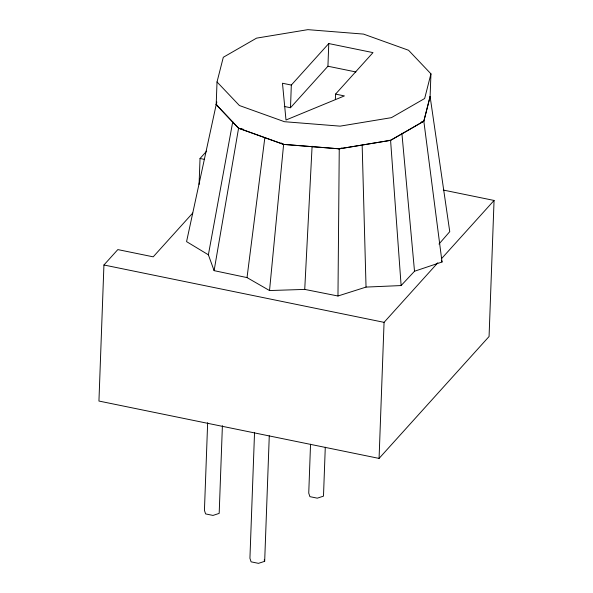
<?xml version="1.0" encoding="UTF-8"?>
<svg xmlns="http://www.w3.org/2000/svg" width="593" height="593" viewBox="0 0 593 593"><rect width="100%" height="100%" fill="white"/><g stroke="black" fill="none" stroke-linecap="round" stroke-linejoin="round"><path stroke-width="0.89" d="M232.76 121.676L208.38 254.805L214.103 270.645L247.022 277.591L269.526 290.548L304.735 289.406L337.973 296.003L339.255 148.821L341.887 147.991M192.769 212.998L153.209 256.836L117.829 249.594L103.931 264.989L98.942 401.053L379.075 458.411L489.069 336.513L494.058 200.449L443.29 190.049M199.078 184.401L200.034 158.487L206.675 151.126M208.38 254.805L186.565 241.625L216.193 104.627L217.023 81.953L223.302 57.284L256.554 38.137L307.878 29.65L363.516 34.09L408.555 50.264L430.941 73.843L430.11 96.526L449.753 231.655L438.976 244.064M207.654 422.705L204.437 510.38L205.615 513.916L212.991 515.421L219.18 513.397L222.397 425.722M254.53 432.786L249.927 558.309L251.106 561.838L258.481 563.35L264.671 561.326L269.274 435.811M284.299 106.466L290.496 107.733L291.326 85.051L328.767 43.556L372.997 52.614L335.556 94.109L335.356 99.55M310.539 444.209L308.745 493.124L309.924 496.66L317.299 498.164L323.489 496.141L325.283 447.226M290.496 107.733L327.936 66.231L328.767 43.556M379.075 458.411L384.064 322.347L437.827 262.766M304.735 289.406L312.096 146.234M269.526 290.548L283.617 144.388L281.238 143.017M247.022 277.591L264.863 137.524M214.103 270.645L238.579 128.207L216.193 104.627L216.838 101.981M337.973 296.003L366.037 287.086L401.12 285.559L414.514 271.246L442.037 262.002L423.832 121.187L430.11 96.526L423.832 121.187L407.302 130.794L390.579 140.333L339.255 148.821L283.617 144.388L238.579 128.207L216.193 104.627L216.645 102.863M430.941 73.843L424.662 98.512L391.41 117.659L340.085 126.146L284.455 121.706L239.409 105.532L217.023 81.953M441.533 258.659L494.058 200.449M421.252 122.054L423.832 121.187L390.579 140.333L339.255 148.821L283.617 144.388L238.579 128.207L243.034 129.148M387.815 140.452L390.579 140.333L401.12 285.559M337.454 148.465L339.255 148.821M327.936 66.231L355.919 71.961M291.326 85.051L282.476 83.242L285.996 120.001L344.4 95.918L335.556 94.109M200.034 158.487L204.57 159.413M103.931 264.989L384.064 322.347M216.193 104.627L217.735 105.561M264.204 559.911L264.671 561.326M441.496 260.238L442.037 262.002M401.891 133.299L414.514 271.246M362.167 145.255L366.037 287.086"/></g></svg>
